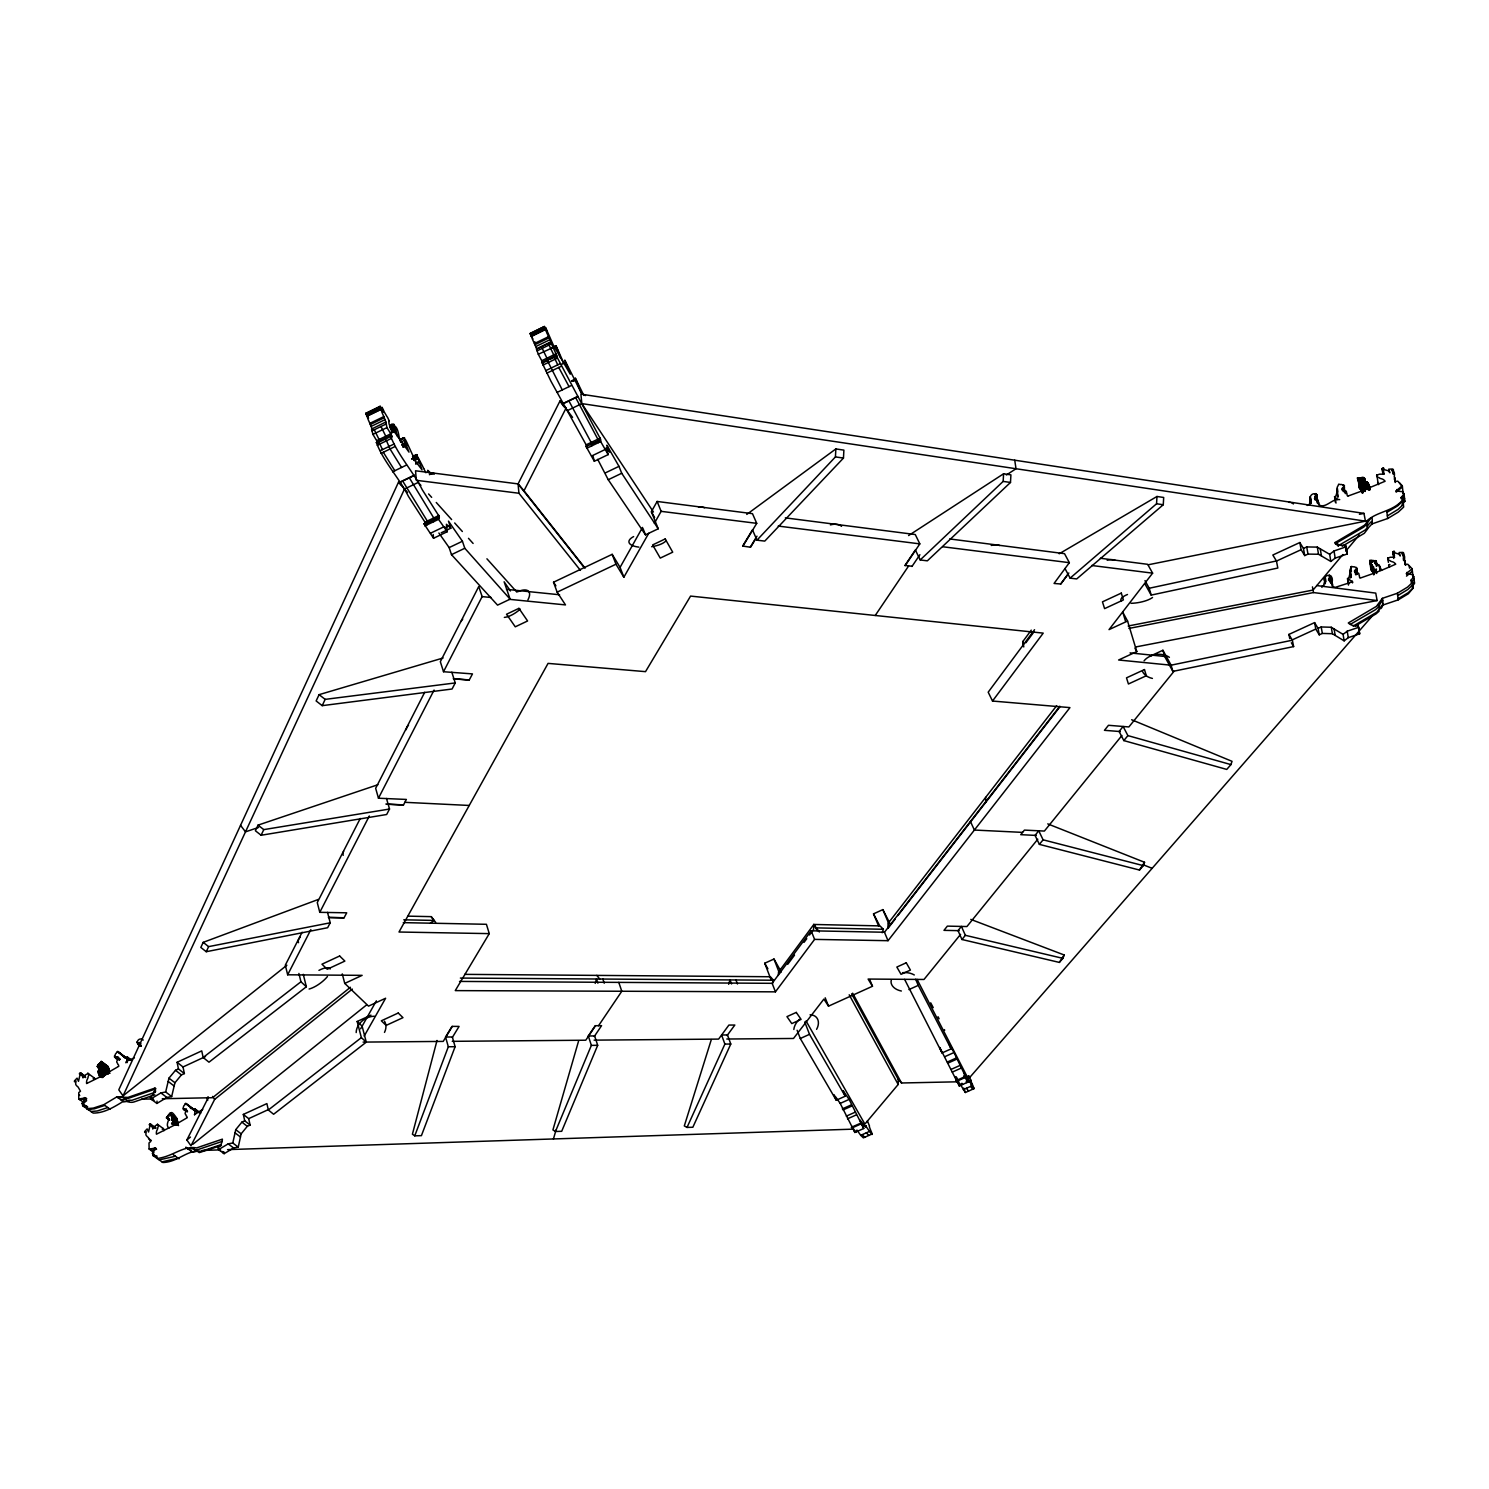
<?xml version="1.0" encoding="UTF-8"?>
<svg xmlns="http://www.w3.org/2000/svg" width="1489" height="1489" viewBox="0 0 1489 1489"><rect width="100%" height="100%" fill="white"/><g stroke="black" fill="none" stroke-linecap="round" stroke-linejoin="round"><path stroke-width="1.5" d="M576.504 381.165L581.306 392.984L564.889 360.264M86.492 1100.911L82.77 1101.804L78.749 1098.938L78.768 1092.61L80.48 1091.214L78.061 1086.97A14.183 10.572 -49 0 1 76.181 1085.165A3.239 2.401 -49.2 0 1 75.753 1082.987L76.051 1080.995L74.506 1081.833A2.215 1.657 -49.2 0 1 74.524 1080.828L77.056 1078.129L78.489 1081.33L79.81 1075.691A2.475 1.843 -49 0 1 79.978 1075.132L79.885 1074.723A3.369 2.513 -49 0 1 79.475 1073.811L80.611 1072.918L85.301 1076.342M80.722 1073.011L81.002 1074.146A6.607 4.914 -49.1 0 1 81.969 1075.132A3.294 2.438 -49.1 0 1 82.472 1076.417L82.639 1076.808A2.475 1.843 -49.1 0 1 82.956 1077.85L85.748 1074.723A4.988 3.723 -49.1 0 1 86.958 1074.183L87.851 1073.271A2.81 2.103 -49 0 1 88.726 1074.611L88.726 1075.486A2.643 1.973 -49 0 0 88.074 1077.552L87.479 1079.004A4.932 3.685 -49.1 0 0 86.771 1080.66A9.288 6.942 -49.1 0 0 86.604 1083.545L99.67 1077.105C98.293 1071.577 97.716 1061.508 103.225 1070.349C94.589 1070.461 97.25 1059.014 103.374 1066.236M1310.264 496.917L1311.064 503.375C1305.816 490.774 1322.102 492.021 1314.471 498.554A4.69 3.667 -12.8 0 0 1316.909 499.522L1318.063 501.346A5.137 4.002 -12.7 0 0 1318.826 502.686L1318.863 503.077A3.741 2.922 -12.6 0 0 1319.273 505.013C1325.843 508.884 1333.027 497.642 1339.728 499.634M200.773 1113.009L195.022 1108.989A6.328 4.876 -49.2 0 1 194.37 1109.696L188.582 1105.489A2.289 1.75 -49.2 0 0 187.875 1104.596A6.645 5.118 -49 0 1 186.646 1104.261L185.25 1103.703A3.35 2.569 -49.2 0 0 184.692 1105.024A2.792 2.14 -49.2 0 0 183.743 1105.992L182.886 1108.858A4.113 3.164 -49.2 0 0 183.724 1109.1L187.409 1111.911M389.057 421.201L389.076 422.28A6.44 0.931 63.4 0 0 388.89 422.727A12.08 1.75 63.4 0 0 389.411 424.942L408.991 452.135L406.478 445.658A6.794 0.968 63.5 0 1 406.962 445.323L405.436 441.991A7.557 1.08 63.5 0 1 405.79 443.145L401.881 445.043M416.585 455.076L412.583 456.472M174.92 1118.258C177.098 1115.745 177.619 1121.608 177.694 1123.506M173.375 1120.882L176.149 1123.134C171.44 1122.334 167.122 1103.591 176.521 1117.96M531.164 335.77L545.29 328.846L546.761 332.68A18.631 1.34 64.3 0 0 548.566 336.663L551.47 343.401L550.688 342.209L536.505 349.115L537.343 350.343L534.402 343.55A18.613 1.452 64.2 0 1 532.597 339.566L530.158 333.368L544.397 326.5L546.817 330.912M806.033 1020.933L864.886 1124.083L898.183 1084.476L898.258 1079.413L851.596 993.796M141.232 1046.339C133.768 1044.18 138.496 1036.121 143.242 1040.029M1362.23 490.681C1363.328 487.108 1352.403 467.323 1360.146 485.265M105.403 1071.559L106.073 1073.643L99.67 1077.105M1394.039 557.407L1392.885 552.121L1394.244 551.339A3.406 2.68 -10.3 0 1 1394.69 552.438L1394.914 552.791A2.494 1.973 -10.2 0 1 1395.398 553.052L1398.897 554.094L1400.256 555.993L1399.12 552.549L1402.861 552.382A2.252 1.768 -10 0 1 1403.55 553.089L1401.819 553.759L1403.42 554.913A3.276 2.587 -10 0 1 1404.574 556.83A14.35 11.335 -10.3 0 1 1404.425 559.641L1405.448 564.666L1407.756 564.238L1412.093 568.724L1412.875 575.424M1382.146 468.867L1383.579 468.03A3.574 2.755 -11.5 0 1 1384.044 469.147L1384.286 469.538A2.624 2.029 -11.4 0 1 1384.789 469.798L1388.455 470.803L1389.87 472.739L1388.697 469.203L1392.606 468.998A2.364 1.824 -11.2 0 1 1393.35 469.724L1391.526 470.431L1393.201 471.604A3.443 2.662 -11.2 0 1 1394.411 473.558A15.095 11.651 -11.4 0 1 1394.244 476.461L1395.379 481.598L1397.724 481.133L1402.266 485.712L1403.122 493.12M153.925 1152.449L149.123 1149.024L149.012 1142.919L150.705 1141.542L148.249 1137.466A13.513 10.33 -49.9 0 1 146.425 1135.716A3.071 2.345 -50.1 0 1 145.959 1133.594L146.22 1131.677L144.749 1132.478A2.122 1.619 -50.1 0 1 144.731 1131.491L147.132 1128.904L148.565 1132.012L149.756 1126.559A2.345 1.805 -49.9 0 1 149.886 1126.038L149.812 1125.628A3.201 2.457 -49.8 0 1 149.403 1124.772L150.482 1123.897L150.873 1125.088A6.291 4.802 -50 0 1 151.822 1126.056A3.127 2.401 -50 0 1 152.325 1127.303L152.492 1127.676A2.345 1.787 -50 0 1 152.809 1128.699L152.809 1128.83M391.03 429.595C398.289 430.991 393.152 419.098 389.615 426.561C400.299 420.605 397.935 442.94 401.434 441.954M564.834 360.338L570.268 374.223L553.461 345.429L545.7 327.748L547.226 332.68L546.147 330.111M194.128 1110.105L194.128 1109.714A2.271 1.75 -49.3 0 0 193.421 1108.821A6.626 5.1 -49.1 0 1 192.174 1108.486L190.797 1107.928A3.332 2.569 -49.2 0 0 190.48 1108.486M397.544 436.575L395.05 427.566L392.314 429.037M1403.457 560.497L1404.369 559.827A2.233 1.768 -9.9 0 0 1403.662 559.12L1403.196 559.026M882.195 932.747L883.368 929.285L879.98 925.897L813.813 924.464L813.552 929.545L809.476 935.018M555.862 345.82L558.096 350.976M756.97 540.172L835.422 456.918L835.869 448.933L843.891 450.125L843.463 458.072L764.769 541.103L756.97 540.172L752.485 529.823L742.657 546.054L750.568 547.245L756.375 537.697M920.202 559.957L1003.158 481.394L1003.586 473.781L1010.919 474.861L1010.491 482.455L927.349 560.832L920.202 559.957L915.363 549.981L904.977 565.411L912.087 566.267M109.069 1073.253L102.946 1068.711L102.778 1063.723L101.215 1061.396L108.046 1066.627L109.218 1072.787M1070.107 578.141L1156.562 503.766L1156.972 496.488L1163.691 497.475L1163.263 504.752L1076.696 578.942L1070.107 578.141L1064.989 568.519M193.421 1148.857L194.724 1150.011L198.577 1149.396L222.233 1141.374M1363.887 479.57L1363.756 481.319L1366.921 482.082L1367.74 489.397L1365.99 489.23L1364.557 478.639L1364.78 485.656C1365.376 476.666 1360.983 471.827 1364.315 488.206M125.876 1062.792L126.974 1061.08L134.401 1057.86M778.319 975.425L778.542 972.056L813.813 924.464L819.341 931.984M389.225 420.903L387.643 417.553A6.514 0.949 63.4 0 0 386.917 416.492L384.181 411.802A8.673 1.266 63.3 0 0 383.25 409.698L382.022 407.26L382.934 412.397L380.142 406.274L365.959 413.197L368.099 419.377A18.501 2.792 63.3 0 0 369.868 423.36L372.566 430.135L371.58 429.055L385.856 421.983L383.846 416.585A18.501 2.68 63.4 0 1 382.059 412.602L380.142 406.274M194.631 1114.777L195.264 1108.784M865.891 1126.168C878.584 1144.687 868.031 1126.429 869.483 1125.945L867.38 1120.882M108.232 1067.129L101.122 1061.713L104.062 1064.765L100.731 1062.327L99.782 1063.593M171.756 1115.857L177.34 1120.156M865.63 1126.764L865.798 1126.205M154.968 1088.068L155.936 1088.813L128.985 1098.119L124.667 1098.752L122.638 1097.263L127.998 1097.393L154.968 1088.068L154.763 1089.669A11.335 8.599 -49 0 1 154.223 1091.66L154.018 1092.144A10.609 8.041 -49 0 1 150.966 1096.555L150.836 1098.919L156.885 1103.442L166.898 1097.467L171.663 1096.537L174.939 1082.745L181.416 1074.928L184.375 1073.569L183.017 1066.962L177.098 1062.29L201.741 1050.88L203.155 1057.506L208.981 1062.197L306.343 986.76L303.272 974.309M126.974 1061.08L127.086 1057.097A6.626 4.988 -48.3 0 1 126.397 1057.841L125.411 1058.27L120.479 1053.542A2.401 1.805 -48.3 0 0 119.753 1052.63A6.98 5.23 -48.1 0 1 118.469 1052.276L117.035 1051.718A3.499 2.624 -48.3 0 0 116.421 1053.095A2.922 2.196 -48.4 0 0 115.435 1054.082L114.504 1057.078A4.318 3.239 -48.3 0 0 115.342 1057.32L118.394 1059.628M1382.164 468.626L1382.89 474.042M152.809 1128.699L155.545 1125.61A4.765 3.648 -50 0 1 156.606 1125.163L157.462 1124.288A2.68 2.047 -49.9 0 1 158.318 1125.61L158.281 1126.577A2.531 1.936 -49.9 0 0 157.741 1128.439L157.201 1129.835A4.709 3.611 -50 0 0 156.531 1131.417A8.86 6.775 -50 0 0 156.438 1134.209L175.051 1124.809L171.57 1123.786L174.325 1122.166L171.98 1120.044M1381.624 570.287L1374.403 572.949L1376.487 569.412L1373.193 570.566L1373.435 566.844L1370.215 563.326L1369.787 560.404L1376.134 560.85L1374.85 563.382L1378.907 564.982L1381.624 570.287L1395.733 564.201A9.399 7.445 -10.2 0 0 1393.63 562.265A4.988 3.946 -10.2 0 0 1391.973 561.688L1390.54 561.148A2.68 2.122 -10.3 0 0 1388.79 560.255L1388.064 559.585A2.848 2.252 -10.3 0 1 1387.785 557.91L1389.069 557.835A5.063 4.002 -10.2 0 1 1390.205 557.258L1394.653 557.258A2.494 1.973 -10.1 0 1 1394.076 556.16L1393.927 555.751A3.332 2.624 -10.2 0 1 1393.425 554.429A6.682 5.267 -10.1 0 1 1393.462 552.94M1362.77 491.426L1360.76 477.913L1362.789 477.541M78.749 1098.938L85.729 1097.951L82.118 1103.275L82.677 1105.694L88.949 1110.143M86.53 1100.427L85.729 1097.951M170.118 1113.028L166.489 1117.811L169.299 1120.249M1357.242 573.451L1356.572 569.04A4.355 3.462 -11.2 0 0 1357.037 568.165L1354.32 566.806A2.959 2.345 -11.2 0 0 1352.905 566.918A3.536 2.81 -11.3 0 0 1351.509 566.434L1350.839 567.998A7.036 5.584 -11.5 0 1 1350.132 569.282A2.42 1.917 -11.2 0 0 1350.225 570.529M433.597 521.727L433.187 519.959A13.42 1.973 63.7 0 0 434.341 520.052L439.292 517.483A14.332 2.085 63.7 0 0 439.236 516.497L422.243 489.695C412.9 470.915 397.879 455.429 390.397 435.7L376.345 442.512C383.79 462.279 399.052 477.597 408.433 496.358L425.556 523.067A14.332 2.178 63.7 0 1 425.593 523.365M434.341 520.015L434.36 519.847A14.332 2.122 63.7 0 0 434.304 518.861L409.363 477.857M108.976 1069.121L100.321 1062.588M193.458 1148.633L199.284 1152.598L221.452 1145.469M154.688 1092.423L131.925 1100.297C121.186 1099.645 129.636 1103.572 134.122 1101.916L154.782 1094.787M218.604 1149.564L228.189 1143.868L232.787 1142.994L235.746 1129.648L241.888 1122.129L244.736 1120.826L250.115 1125.051L247.286 1126.335L241.162 1133.836L238.24 1147.126L233.643 1148L224.113 1153.677L218.604 1149.564L218.697 1147.312A10.107 7.854 -50 0 0 221.582 1143.068L221.749 1142.603A10.795 8.394 -50 0 0 222.252 1140.667L222.401 1139.141L196.567 1147.926C183.184 1145.339 172.575 1156.804 157.145 1158.461L156.829 1155.892L153.013 1155.576L152.455 1153.231L155.824 1148.131L149.123 1149.024M150.836 1098.919L160.886 1092.926L165.67 1091.977L168.964 1078.148L175.497 1070.293L178.457 1068.934L184.375 1073.569M109.33 1072.415L98.479 1064.3L103.262 1068.153M437.022 1040.457L412.416 1134.209L414.761 1135.846L421.424 1135.642L455.113 1046.693L452.34 1036.977L445.565 1037.033L448.319 1046.767L414.761 1135.846M1382.63 600.886C1375.631 606.712 1381.029 613.654 1383.039 603.864M1412.093 568.724L1406.23 573.712L1412.54 574.568L1413.787 576.727L1411.051 580.17L1412.652 582.292L1407.552 587.113L1397.371 593.255L1382.35 598.336L1376.413 606.377L1348.29 622.979L1349.518 623.947A11.391 9.157 -10.6 0 0 1351.286 624.915L1351.751 625.101A10.665 8.58 -10.6 0 0 1356.982 625.752L1358.154 625.622L1359.699 633.793L1348.271 637.664L1344.139 640.847L1332.394 633.718L1322.344 633.421L1319.254 634.835L1315.773 629.065L1314.601 622.607L1288.916 634.407L1289.772 638.669M108.902 1069.363L100.098 1062.83L103.43 1065.249M1367.833 528.353L1371.983 523.923L1387.692 518.507L1398.357 512.067L1403.68 507.06L1402.768 499.727L1401.149 497.531L1404.034 493.957L1402.731 491.724L1396.105 490.942L1402.266 485.712M578.551 1041.109L552.922 1129.928L555.471 1131.491L561.688 1131.305L597.685 1045.315L594.632 1035.935L588.323 1035.972L591.356 1045.371L555.471 1131.491M595.209 983.373L596.493 978.943L597.908 983.187M553.443 1138.955L556.011 1130.077M711.314 1039.601L684.307 1125.926L687.025 1127.434L692.85 1127.247L730.783 1044.031L727.488 1034.948L721.588 1035.004L724.882 1044.087L687.025 1127.434M728.642 984.285L730.019 979.855L731.546 983.95M772.419 983.652L773.517 980.227L770.39 976.747L464.717 974.364M177.247 1120.51L171.607 1116.434M365.959 413.197L368.583 418.13M416.492 454.648L421.648 464.289A9.437 1.34 63.6 0 1 422.448 465.834L423.676 468.439M1230.938 764.602L1127.899 735.603L1123.115 726.483L1119.095 731.471L1123.841 740.591L1226.75 769.422L1230.938 764.602L1232.036 761.326L1131.64 719.745M1143.329 865.63L1043.1 839.815L1038.745 830.806L1035.06 835.366L1039.378 844.375L1139.476 870.041L1143.329 865.63L1144.538 862.28L1047.735 823.882M1139.476 870.041L1144.538 862.28M1331.706 583.93C1335.67 571.032 1320.24 574.158 1325.396 583.334M1350.616 577.955L1350.318 570.585L1351.249 577.155M104.36 1075.803L105.012 1074.63L98.721 1070.219M1317.97 502.947L1316.518 494.497L1317.709 502.5M1337.885 496.991L1336.917 489.713L1337.922 496.879M1064.188 954.989L1062.885 958.358L965.375 935.315L961.41 926.419L958.023 930.625L961.968 939.503L1059.349 962.415L1064.188 954.989L970.809 919.402M1324.875 581.734L1324.652 578.942M108.809 1069.605L99.856 1063.239L104.137 1067.092M157.462 1124.288L163.101 1128.439L162.264 1129.313M163.939 1130.728L164.013 1129.872A2.68 2.047 -50 0 0 163.101 1128.439M106.017 1067.836L108.046 1066.627M93.174 1078.743L94.049 1077.831L87.851 1073.271M118.227 1058.94C120.162 1055.236 112.178 1057.32 119.492 1059.628M401.695 485.451L398.568 482.045L118.785 1089.836L123.047 1095.867L286.874 965.226M123.047 1095.867L404.468 489.081L398.568 482.045M318.33 899.449L203.193 942.351L200.829 947.432L206.245 951.713L327.636 927.721L330.223 922.789L327.524 912.385M377.871 784.74L258.044 825.129L255.401 830.769L261.115 835.255L386.656 814.502L389.522 809.03L386.489 798.476M443.052 658.008L319.093 694.656L316.133 700.947L322.201 705.656L452.079 689.016L455.243 682.93L451.837 672.228M173.096 1120.528L176 1122.948M206.245 951.713L208.628 946.632L330.223 922.789M261.115 835.255L263.776 829.615L389.522 809.03M322.201 705.656L325.16 699.365L455.243 682.93M107.915 1072.043L102.89 1068.599L109.851 1073.308L98.144 1064.765M1362.733 491.966L1359.327 487.983L1359.569 485.47M1361.932 485.619L1362.007 492.059M580.449 570.38L518.935 493.25L518.079 483.906L559.994 400.969L572.576 417.385M352.335 989.087L214.658 1099.366L190.983 1145.786L186.851 1139.978L208.348 1097.505M585.084 568.147L523.998 490.774L566.155 407.93M302.118 932.226L285.311 965.151L287.656 974.792L362.143 975.351L344.741 983.41L342.265 973.899M360.264 818.429L317.269 902.576L319.781 912.329L346.732 912.813L344.015 917.838L328.399 917.522M424.7 692.292L375.656 788.314L378.467 798.216L406.385 799.444L403.426 805.028L387.214 804.246M287.656 974.792L310.885 929.601M319.781 912.329L369.309 815.991M378.467 798.216L434.081 690.058M443.517 671.725L482.138 596.605L478.751 586.517L440.335 661.693L443.517 671.725L472.478 673.903L469.203 680.082L453.68 678.872M1331.482 582.795L1330.477 575.945M1406.509 576.131L1412.372 571.143M360.636 1028.825L376.363 1000.85M648.72 533.304L623.854 577.211L620.075 567.365L642.522 527.422M651.512 511.434L657.133 501.458L752.485 513.668L756.728 523.346L742.825 546.314M364.172 1036.121L385.614 998.244L368.528 1006.136L344.741 983.41M654.36 523.309L661.135 511.341L657.133 501.458M1399.251 482.678L1402.415 486.903L1396.235 492.133L1396.105 490.942M1307.212 505.46L1307.658 504.957A2.569 2.01 -13 0 1 1308.738 504.697L1309.706 504.808A7.706 6.012 -12.8 0 1 1309.576 503.282L1310.078 501.365A7.892 6.161 -12.8 0 1 1310.711 500.267L1310.115 497.773M403.277 922.64L486.419 924.297L489.267 933.622L455.262 990.613L775.434 991.842L814.595 939.391L888.021 940.694L1069.958 707.61L992.512 701.04L988.193 692.18L1034.539 629.717M445.565 1037.033L452.005 1026.386L459.077 1026.405L452.247 1037.61M452.284 1026.424L443.219 1041.407L363.093 1042.095M750.419 546.966L756.97 536.17M588.323 1035.972L595.228 1025.698L601.556 1025.679L594.241 1036.549M595.507 1025.735L585.773 1040.215L452.265 1041.332M905.126 565.69L919.83 543.876L915.27 534.532L785.336 517.874M598.541 1025.716L621.788 991.265L618.791 982.386M875.234 615.478L908.532 566.099M911.938 566.509L919.904 554.708M118.189 1066.645L106.073 1073.643M949.666 538.944L1064.523 553.666L1069.344 562.674L1054.044 583.465L1060.726 583.986L1068.841 572.986M727.079 1035.544L734.822 1025.046L728.903 1025.065L718.61 1039.099L594.111 1040.141M1060.596 584.246L1068.264 573.879M1023.166 646.412L1022.962 641.368L1031.263 630.163M459.524 981.419L772.158 983.317L811.151 930.793L884.466 932.244L1059.833 706.214M1025.865 642.783L1033.962 631.894M787.718 964.295L794.512 955.156M804.041 942.351L806.759 938.684M992.512 701.04L1043.231 633.123L690.58 596.084L645.519 671.651L548.064 663.387L398.996 932.021L489.267 933.622M123.103 1056.334L124.238 1056.39M173.766 1121.049L178.029 1124.902M108.585 1072.583L103.039 1068.767L107.915 1072.415M1100.371 558.263L1147.665 564.312L1152.616 573.153L1109.026 629.624L1127.564 621.043L1122.799 612.258L1125.461 621.025M1056.669 705.674L888.058 923.385L887.965 928.354L895.057 919.234M897.886 915.586L1059.796 706.959M1411.833 586.834L1414.55 583.409L1413.787 576.727M1414.066 579.147L1411.33 582.59L1411.051 580.17M1411.702 585.773L1414.42 582.348M1402.005 504.901L1404.871 501.328L1404.034 493.957M960.591 934.348L923.999 979.464L868.087 979.055L872.48 986.258L828.517 1006.155L823.882 999.1L793.488 1038.466L726.8 1039.024M1037.796 839.2L966.919 926.549L947.358 926.121L943.989 930.346L959.195 930.662M1121.906 735.529L1044.385 831.067L1024.413 830.099L1020.747 834.678L1036.251 835.422M1174.002 671.316L1128.867 726.948L1108.486 725.292L1104.466 730.317L1120.305 731.564M961.968 939.503L965.375 935.315M1039.378 844.375L1043.1 839.815M1123.841 740.591L1127.899 735.603M1342.873 554.541L1313.056 590.053L1128.159 626.013M1345.851 551.004L1359.271 535.016M1059.349 962.415L1062.885 958.358M917.075 979.39L968.353 1079.022L1373.454 614.622M85.394 1101.599L83.142 1103.982L83.682 1106.401L87.628 1106.699M114.374 1056.055L119.064 1059.424M1375.687 561.688L1376.301 566.136M157.034 1101.097L156.885 1103.442M1412.931 584.693L1407.85 589.495L1397.668 595.637M1412.652 582.292L1413.303 587.876L1408.222 592.696L1398.078 598.801M1402.768 499.727C1393.053 511.862 1376.692 511.267 1366.306 521.392C1368.652 525.412 1367.591 529.209 1363.384 531.089L1337.866 545.942M1402.973 500.862L1397.613 505.906L1386.91 512.365M224.113 1153.677L223.815 1151.797M1374.068 572.353L1374.403 574.065M1356.572 569.04A2.717 2.159 -11.1 0 1 1356.907 569.58A2.308 1.824 -11.1 0 1 1356.609 571.106A5.937 4.709 -11 0 1 1355.939 570.175L1354.376 571.106L1355.548 572.521A5.36 4.262 -11.1 0 1 1358.471 573.209A2.233 1.768 -11 0 1 1358.954 574.233L1358.992 575.089A2.494 1.992 -11 0 1 1359.476 576.113A3.052 2.438 -10.9 0 0 1359.494 577.136A3.052 2.438 -11 0 1 1359.978 578.179L1374.533 573.06M1361.504 483.888L1360.76 477.913L1362.584 492.561L1361.207 485.153M1358.694 627.316L1347.229 631.187L1343.078 634.388L1344.139 640.847M1346.075 546.817L1334.032 550.967L1329.658 554.317L1330.831 561.465L1335.186 558.133L1347.173 554.001L1345.516 545.104L1344.288 545.253A11.223 8.822 -11.8 0 1 1338.779 544.658L1338.295 544.453A11.986 9.437 -11.8 0 1 1336.452 543.466L1335.168 542.48L1364.278 525.338L1366.679 522.993L1366.306 521.392M192.788 1144.334L366.462 1005.019M350.436 987.263L212.536 1097.709L162.282 1098.733M430.284 923.329L433.913 920.425L431.233 916.647L408.098 916.144M186.851 1139.978L190.462 1137.075M357.174 1021.491L362.088 1026.07L366.275 1042.151L273.622 1114.256L268.336 1109.994L361.362 1037.628L357.174 1021.491L370.966 1015.126M203.155 1057.506L300.946 981.772L298.898 973.452M1373.621 568.5L1373.658 572.372M1362.361 490.644L1385.105 481.263A9.883 7.65 -11.4 0 0 1382.909 479.309A5.249 4.058 -11.4 0 0 1381.178 478.732L1379.67 478.192A2.829 2.178 -11.4 0 0 1377.846 477.28L1377.12 476.741A2.997 2.308 -11.4 0 1 1376.785 474.879L1378.144 474.786A5.323 4.113 -11.4 0 1 1379.335 474.191L1383.988 474.135M119.529 1059.926L116.477 1057.618A5.882 4.393 -48.5 0 1 116.626 1058.772A2.289 1.712 -48.4 0 1 115.453 1057.953A2.699 2.01 -48.4 0 1 115.342 1057.32M746.771 514.412L835.869 448.933M1361.784 485.265L1362.658 491.202L1361.784 485.265L1364.613 485.135M183.724 1109.1A2.569 1.973 -49.3 0 0 183.836 1109.714A2.178 1.675 -49.3 0 0 184.971 1110.515A5.602 4.299 -49.4 0 0 184.804 1109.398L186.367 1108.896L186.516 1110.682A5.063 3.89 -49.4 0 0 185.12 1113.269A2.103 1.619 -49.4 0 0 185.474 1114.293L185.976 1114.889A2.364 1.824 -49.4 0 0 186.311 1115.931A2.885 2.233 -49.5 0 1 186.925 1116.638A2.885 2.233 -49.4 0 0 187.279 1117.681L175.051 1124.809M118.469 1066.385L118.878 1066.161A3.034 2.271 -48.6 0 1 118.543 1065.082A3.034 2.271 -48.6 0 0 117.91 1064.374A2.475 1.861 -48.5 0 1 117.594 1063.425L117.073 1062.681A2.215 1.657 -48.5 0 1 116.738 1061.62A5.305 3.983 -48.5 0 1 118.227 1058.94M1362.174 492.133L1361.393 488.038L1364.91 486.884L1362.509 490.346L1361.765 484.446L1362.528 490.179M1360.592 478.062L1358.582 478.174L1360.146 488.801M1330.273 576.262C1331.762 579.63 1328.058 576.317 1328.579 580.226A4.467 3.555 -11.7 0 0 1330.757 581.101L1332.599 586.964M185.399 1103.498L196.939 1112.134M572.781 381.072L574.158 380.681M908.588 535.556L1003.586 473.781M1006.378 474.991L1016.019 468.737L1014.735 460.194M177.861 1124.214L171.961 1119.691L178.345 1124.995M202.727 1109.379L194.389 1114.703M1387.357 515.883L1398.041 509.424L1403.383 504.417L1401.707 502.258L1404.574 498.685L1403.271 496.47M1383.262 604.925L1398.208 599.862L1408.352 593.757L1413.303 587.876M82.677 1105.694L86.623 1105.992L86.958 1108.635L93.267 1108.114L103.821 1104.67L116.886 1096.853L123.81 1101.879L128.836 1101.153M86.958 1108.635L93.174 1113.083C104.323 1113.176 114.113 1106.941 123.178 1101.451M153.013 1155.576L162.915 1162.5C177.954 1162.239 188.284 1148.819 201.257 1151.369L220.577 1144.818M1366.958 526.045L1371.574 521.485L1371.778 522.471M1059.2 553.778L1156.972 496.488M1338.685 545.681L1338.481 545.607A12.266 9.66 -11.7 0 1 1336.191 544.304L1335.354 543.634L1362.882 527.59C1367.777 525.263 1373.714 509.294 1371.927 524.091M1342.203 546.24L1364.315 533.304L1367.684 528.911M1350.542 624.226L1375.371 609.746L1378.442 607.065L1378.237 605.26M1353.185 626.087L1376.767 612.202L1383.058 604.05M1355.362 625.957L1375.966 613.933L1379.037 611.253L1378.833 609.466M413.905 459.915L418 458.016L422.038 469.891L413.216 458.221L412.844 455.038A8.487 1.21 63.5 0 1 412.509 454.778L406.683 442.047A8.915 1.266 63.5 0 1 405.697 440.111L403.91 437.729L399.722 439.571M381.072 453.401L395.088 446.495M411.634 458.928C416.213 458.165 419.656 452.451 412.676 456.974L416.511 455.076M573.544 380.663L573.935 380.626M572.13 381.165L573.898 380.309L571.869 381.314M402.253 444.857L406.106 442.903M552.512 347.923L556.197 346.062L563.847 363.39M572.632 380.923L573.879 380.291L572.316 381.054M572.502 380.979L573.861 380.291M402.588 445.527L406.46 443.61M402.681 445.751L406.571 443.834M412.732 457.179L416.585 455.299M390.174 426.45L394.082 424.533M390.621 428.571L394.548 426.654M530.27 333.778L544.397 326.5M530.475 334.56L544.62 327.692L544.434 326.612M530.661 334.969L544.62 327.692M530.884 335.397L545.272 328.901L531.312 335.974M531.499 336.421L545.625 329.534M390.825 429.167L394.771 427.25L392.016 428.683M366.052 413.495L379.9 406.795M366.145 414.351L380.104 407.577M366.331 414.761L380.272 407.967M366.555 415.17L380.514 408.395M366.759 415.45L380.979 408.712M367.169 415.859L381.11 409.084M367.28 416.12L381.221 409.345M369.868 423.36L383.846 416.585M534.402 343.55L548.566 336.663M370.258 424.551L384.236 417.758M534.867 344.722L549.032 337.835M371.096 426.431L385.055 419.637M535.705 346.602L549.888 339.715M536.617 348.891L550.8 342.005M372.027 430.861L386.042 424.049M537.101 350.846L551.321 343.94M377.89 442.717L372.92 434.397L386.954 427.585L385.856 421.983M542.219 348.352L547.971 360.375L542.852 362.851L538.311 354.27L556.197 346.062L552.196 347.979M390.062 426.319L393.841 424.309M389.69 426.878L394.25 424.737M552.568 348.035L556.29 346.23M389.95 427.343L393.952 425.519M391.198 426.859L394.008 425.631M390.267 427.846L394.194 425.947M391.626 427.622L394.492 426.505M391.886 428.181L394.641 426.84L391.961 428.404M390.937 429.465L394.883 427.548M391.439 430.042L395.367 428.125M391.495 430.209L395.423 428.311M391.607 430.563L395.534 428.646M391.737 430.991L395.59 428.795M395.702 429.316L391.384 431.475L395.72 429.502M391.402 432.275L395.33 430.358M391.458 432.499L395.404 430.582M391.588 432.927L395.534 431.028M376.791 440.595L390.788 433.802L392.128 437.133L390.397 435.7M541.791 360.71L555.993 353.805L557.426 357.118L556.142 355.462L541.884 362.385L550.967 381.258L586.666 445.769A14.425 1.117 64.4 0 1 586.871 446.7L586.889 446.83A13.513 1.061 64.4 0 1 586.163 446.551L600.086 439.869A13.513 0.968 64.5 0 0 600.793 440.204L600.756 440.018A14.443 1.042 64.5 0 0 600.532 439.106L556.142 355.462M385.167 439.181L380.123 441.619L374.279 429.763M391.886 435.923L386.842 438.362L380.998 426.505M549.664 359.556L554.783 357.062L549.032 345.039M377.275 445.285L391.328 438.473M542.964 365.103L557.221 358.179M400.076 439.925L403.91 437.729M400.727 439.739L404.617 437.859M380.272 450.702L394.306 443.908M545.774 370.649L560.032 363.744M400.653 442.196L404.561 440.297L403.966 438.027M561.409 364.433L565.355 362.516M546.724 373.199L561.037 366.368M400.373 481.896L414.24 475.196M401.9 444.262L405.808 442.363M402.458 445.267L406.348 443.368M403.184 446.942L407.074 445.062M403.054 447.203L406.962 445.304M412.621 456.639L416.846 454.703M412.751 456.937L416.976 454.89M412.9 457.514L416.827 455.764M571.627 380.886L575.517 378.988L576.708 381.407M413.03 457.868L416.883 456.006M413.328 458.482L416.994 456.285M413.514 459.003L417.181 456.62M413.644 459.226C415.245 454.461 419.358 460.287 417.72 457.83M413.756 459.45L417.609 457.588M413.998 460.175L417.851 458.314M414.24 460.585L418.446 458.705M392.593 471.808L406.553 465.052M557.165 392.389L571.329 385.539M415.747 463.079L419.6 461.218M415.673 464.14L419.526 462.279M400.485 482.138L414.351 475.438M563.754 403.147L577.825 396.353M563.884 403.389L577.937 396.595M429.409 474.693L433.392 472.776L434.23 474.265M404.487 489.043L418.335 482.362M567.588 410.499L581.603 403.724M412.639 456.49L416.678 454.61M425.351 521.988L439.013 515.417M586.35 444.746L600.197 438.082M441.209 532.801L450.832 528.186L446.421 524.296L447.203 531.722L433.56 538.274L423.974 523.774L438.138 517.576A13.42 1.954 63.7 0 0 439.274 517.688M429.428 522.211L439.292 517.483M575.685 397.693L598.206 439.851A14.797 1.08 64.4 0 1 598.541 441.098L591.896 444.429A14.425 1.098 64.4 0 0 591.654 443.368L568.928 400.95M424.793 525.952L438.548 519.345L447.203 531.722M586.74 448.282L600.681 441.582L608.163 454.61L594.334 461.255L585.847 446.123M591.542 456.043L605.39 449.399M552.27 347.588L556.011 345.802M390.379 428.032L394.306 426.152M430.47 533.248L444.15 526.678M445.285 527.571L449.138 525.729M449.157 547.598L462.428 541.252L464.791 548.268L510.113 599.155L497.549 605.13L451.483 554.653L449.157 547.598L438.883 533.025M605.52 472.813L618.977 466.355L621.713 473.26L658.231 528.781L645.5 534.83L608.238 479.719L597.722 459.375M451.483 554.653L464.791 548.268M608.238 479.719L621.713 473.26M399.741 439.944L403.649 438.064M509.164 599.304L565.485 604.906L557.147 592.157L553.536 582.218L612.165 554.336L620.075 567.365M557.147 592.157L615.962 564.219L623.854 577.211M433.392 472.776C433.708 475.475 431.289 471.92 431.829 474.228M411.82 458.835L413.216 458.221M1330.831 561.465L1318.528 554.262L1307.993 554.094L1304.755 555.583L1303.452 548.455L1299.804 542.536L1272.834 555.025L1276.427 560.962L1277.823 568.035L1151.165 595.097L1144.818 583.669M1303.452 548.455L1306.709 546.947L1317.3 547.114L1329.658 554.317M183.017 1066.962L205.519 1056.539M1276.315 561.148L1301.125 549.683L1299.804 542.536M1127.564 621.043L1136.796 651.605L1118.611 659.999L1171.471 665.248M1150.308 656.091L1162.909 650.265L1171.099 665.174L1172.867 671.39L1293.625 646.598L1292.359 640.214L1288.916 634.407M244.736 1120.826L243.321 1114.423L266.885 1103.591L268.336 1109.994M243.321 1114.423L248.682 1118.648L268.243 1109.659M1292.154 639.916L1315.773 629.065M1319.254 634.835L1318.081 628.395L1321.19 626.962L1331.278 627.26L1343.078 634.388M771.079 979.799L764.732 963.234L773.982 959.028L781.316 972.019M878.696 926.158L873.522 913.855L882.847 909.611L889.659 922.919M908.941 989.589L918.248 985.383L951.117 1048.87L942.053 1052.946L904.623 979.39M800.282 1038.503L809.513 1034.334L845.231 1096.202L836.241 1100.241L800.282 1038.503L797.118 1030.258M961.094 1085.667L965.375 1092.498L974.104 1088.589L970.344 1079.748L971.033 1080.735L969.655 1081.349M840.205 1103.405L849.121 1099.403L863.75 1128.494L854.872 1132.459L840.205 1103.405L835.31 1096.444M945.031 1056.576L954.002 1052.537L968.204 1081.982L959.27 1085.965L939.727 1047.456L942.053 1052.946M842.346 1108.896L851.261 1104.912M947.339 1062.029L956.329 1057.99M843.072 1109.938L851.987 1105.936M947.972 1063.109L956.962 1059.07M951.08 1069.418L960.051 1065.398M846.31 1116.154L855.207 1112.171M847.502 1118.835L856.398 1114.852M952.29 1072.099L961.261 1068.078M851.28 1127.359L860.195 1123.376M964.053 1076.808L965.486 1076.175L968.204 1081.982M956.143 1080.623L965.561 1076.324L964.183 1073.271L974.104 1088.589M852.006 1127.955L860.903 1123.972M956.701 1081.312L965.672 1077.292M968.185 1077.999L969.581 1077.385M959.716 1084.308C952.104 1064.598 956.403 1089.836 961.95 1083.266L962.471 1084.532M969.655 1082.075L971.051 1081.461M971.033 1084.848L972.429 1084.234M856.957 1130.077L860.716 1135.325L869.427 1131.435M963.29 1089.669L972.075 1085.742M860.716 1135.325L863.397 1137.857L872.07 1134.004M1362.844 490.663L1348.438 495.893M1372.039 567.235C1368.763 567.253 1372.542 571.757 1373.658 573.228M1348.029 495.949L1347.545 496.135A3.22 2.494 -12.1 0 0 1347.061 495.074A3.22 2.494 -12 0 1 1347.024 494.032A2.624 2.047 -12.1 0 0 1346.614 493.082L1346.484 492.096A2.345 1.824 -12.2 0 0 1345.982 491.054A5.621 4.374 -12.2 0 0 1342.91 490.384C1339.281 489.341 1345.144 484.967 1343.227 491.519M1288.823 502.24L1290.46 502.463M1389.944 564.536L1388.809 564.647A2.829 2.252 -10.2 0 0 1388.939 566.285L1389.665 566.937M258.583 827.419L245.499 831.848L240.548 825.334M122.694 1096.63L117.017 1096.946M123.68 1097.356L118.022 1097.672M197.032 1151.258L193.161 1152.077L190.815 1150.978M104.807 1105.396L94.272 1108.84L87.907 1109.361M107.804 1107.537L97.269 1110.98L90.922 1111.501M175.423 1156.227L159.211 1159.912M178.14 1158.181L161.947 1161.867M1352.533 582.031L1347.768 578.421A6.682 5.323 -11.3 0 0 1348.773 578.383L1349.927 573.544M126.118 1099.701L120.981 1099.831L121.819 1100.464M192.974 1148.782L188.005 1148.875M101.103 1069.251L97.883 1066.775L102.927 1070.182M1330.18 582.05L1331.575 582.627M79.755 1099.664L86.734 1098.677M151.171 1150.494L156.55 1149.229L154.484 1147.758M1144.985 580.617L1149.229 588.248L1276.427 560.962M1171.099 665.174L1292.359 640.214M1359.438 514.301L1363.961 513.389L1365.432 521.15L1148.242 564.778M1128.904 628.432L1313.503 592.566L1377.139 600.551L1375.743 593.106L1316.667 585.549M1136.033 646.896L1377.139 600.551M108.306 1072.341L103.616 1068.655M1335.261 502.091L1334.758 496.563A7.036 5.472 -12.4 0 0 1335.801 496.507L1337.141 491.556M173.487 1120.808L178.196 1124.139L172.668 1120.026M105.812 1072.824L102.499 1072.62L105.384 1070.963L103.486 1069.549L108.418 1073.234M174.641 1124.027L176.186 1125.181M1291.614 502.947L1293.383 503.338A1.992 1.563 -13.5 0 1 1293.215 504.027M1345.07 546.333L1346.242 547.971M1345.609 549.795L1346.782 551.433M1358.564 632.211L1359.699 633.793M1344.828 492.263L1344.009 486.754A4.579 3.555 -12.3 0 0 1344.493 485.861L1341.645 484.502A3.108 2.42 -12.3 0 0 1340.156 484.632A3.723 2.885 -12.4 0 0 1338.723 484.167L1337.997 485.768A7.389 5.733 -12.6 0 1 1337.252 487.108A2.55 1.973 -12.3 0 0 1337.345 488.392L1337.904 492.04M1366.53 489.304L1365.711 481.933M202.132 1150.457L220.614 1149.862M227.556 1149.62L853.793 1129.127M898.258 1079.432L901.534 1082.987L957.222 1081.814M141.716 1099.161L153.144 1098.938M448.319 1046.767L455.113 1046.693M591.356 1045.371L597.685 1045.315M724.882 1044.087L730.783 1044.031M460.38 978.068L773.517 980.227M329.218 917.429L344.127 917.745M817.107 927.908L883.368 929.285M403.78 919.811L433.913 920.425M1329.528 575.331L1330.701 581.92M404.84 802.31L469.24 805.456M1022.571 832.388L974.383 830.043L970.419 821.463M385.874 804.041L403.519 804.898M1362.379 491.091L1361.616 485.209M1373.286 569.077L1373.714 572.632M86.697 1108.542L90.643 1108.84M453.27 678.668L469.296 679.952M482.138 596.605L491.147 597.498M506.465 589.346L559.585 594.762M1130.039 652.908L1166.743 656.668M166.507 1118.165C172.184 1117.476 164.162 1124.325 168.927 1128.085M518.935 493.25L416.306 480.296L415.543 470.785L518.079 483.906L523.998 490.774M661.135 511.341L756.728 523.346M778.207 526.064L919.83 543.876M942.779 546.761L1069.344 562.674M1091.716 565.485L1152.616 573.153M835.422 456.918L843.463 458.072M1003.158 481.394L1010.491 482.455M1156.562 503.766L1163.263 504.752M1363.961 513.389L580.896 394.12L581.845 403.612L1365.432 521.15M1377.902 482.343L1376.953 474.935M117.65 1051.327L126.1 1057.599M1366.53 481.989L1367.349 489.341M138.235 1044.012L139.408 1042.468L140.915 1043.435M185.827 1103.33L195.32 1110.72M864.793 1137.242L862.094 1134.711M1365.99 489.23L1364.631 488.578M868.943 1135.4L866.282 1132.831M1364.427 486.084L1363.831 480.24M865.518 1126.838L859.749 1119.821L863.75 1128.494M1378.646 484.632L1378.032 483.999A2.978 2.308 -11.3 0 1 1377.753 482.287M1371.183 564.145L1371.89 570.715M1366.921 482.082L1370.289 487.722M1373.063 566.713L1373.379 571.888M1360.257 488.857L1358.936 477.95L1359.941 483.795M1365.394 489.043L1364.222 477.876L1366.325 489.285M1143.496 864.904L1152.151 868.329M1345.237 492.394L1345.591 493.194A4.56 3.536 -12.2 0 1 1345.386 493.659M1315.829 493.603L1317.504 503.17M1352.124 581.213L1352.515 582.906L1352.291 581.306M1363.086 477.671L1364.836 490.365M1337.345 488.392L1336.917 489.713M187.912 1148.726L185.864 1147.312M116.886 1096.853L117.91 1097.505M530.307 333.48L532.206 337.426M968.52 1091.083L966.454 1088.254M972.726 1089.222L970.679 1086.374M104.025 1067.501L98.907 1063.928L103.448 1067.427M1359.811 488.615L1358.098 477.783M172.221 1115.838L175.293 1118.016M82.118 1103.275L86.157 1106.122M152.455 1153.231L154.502 1154.701M172.352 1115.764L175.441 1117.96M97.678 1066.869L101.029 1069.288L97.771 1066.813M84.352 1097.579L85.357 1098.305M78.749 1094.731L79.755 1095.457M148.491 1138.471L151.338 1140.518M102.48 1069.679L99.223 1067.11L102.499 1069.623M107.04 1074.016L97.325 1066.571L101.978 1069.511M173.375 1154.757L179.034 1158.833M103.821 1104.67L110.018 1109.156M108.641 1073.495L105.365 1070.833L108.529 1073.662M150.277 1123.897L156.159 1128.048M81.002 1074.146L85.673 1077.552M149.589 1124.251L155.265 1128.401M79.699 1073.29L82.807 1075.561M149.403 1124.586L153.665 1127.694M79.494 1073.643L82.602 1075.914M185.995 1147.405L191.597 1151.5L190.592 1150.699M80.406 1072.918L85.078 1076.324M172.612 1115.689L175.646 1117.904M184.729 1109.137L187.54 1111.222M98.181 1071.224L104.416 1075.635M98.125 1071.41L104.304 1075.97M98.125 1071.857L102.76 1075.486M98.144 1072.303L102.834 1076.156M98.293 1073.141L102.927 1076.584M98.404 1073.55L103.188 1077.366M99.13 1075.374L102.22 1077.645M173.096 1120.882L176.074 1123.078M166.582 1117.457L169.467 1119.374M173.562 1122.743L176.372 1124.828M166.526 1117.643L169.634 1120.286M172.966 1122.948L175.776 1125.033M99.577 1068.934L105.812 1073.346M172.37 1123.115L175.181 1125.2M99.391 1069.325L106.426 1074.202M99.223 1069.605L105.812 1074.351M98.963 1069.902L105.738 1075.039M98.497 1070.535L104.788 1074.946M98.311 1070.889L104.584 1075.281M126.23 1061.806L127.272 1062.569M171.98 1117.495L177.582 1121.664M172.073 1117.699L177.824 1122.315M103.281 1067.11L109.442 1071.708L99.093 1063.816M168.145 1115.261L169.262 1116.099M172.24 1118.313L177.842 1122.818M98.628 1064.151L109.404 1072.061M172.221 1118.816L177.787 1123.153L172.091 1119.337M98.013 1065.063L109.535 1073.253M108.958 1073.383L97.865 1065.435L102.667 1069.27M172.426 1120.733L178.419 1125.144M97.604 1065.752L108.511 1073.699M166.749 1117.122L169.56 1119.207M174.176 1122.483L178.159 1125.07M102.313 1069.977L97.418 1066.124L105.998 1072.322M97.418 1066.124L107.655 1073.811M170.062 1113.232L176.651 1118.5M101.084 1061.918L108.809 1068.022M169.82 1113.772L177.303 1119.374M108.995 1068.655L100.731 1062.327L105.942 1065.919M169.56 1113.902L170.826 1114.665M171.756 1115.391L177.377 1119.802M169.43 1113.977L170.565 1114.814M177.154 1120.733L171.496 1116.676L177.47 1121.478M102.462 1065.38L109.069 1070.498M99.279 1063.723L109.367 1071.131M98.442 1066.794L103.337 1070.442M150.128 1097.356L154 1100.259M217.897 1148.056L220.595 1151.053M223.387 1152.17L222.512 1151.518L223.22 1153.026M101.215 1061.396L107.897 1066.403M154.223 1091.66L155.191 1092.405A11.596 8.804 -49.1 0 0 155.638 1090.897M160.886 1092.926L166.898 1097.467M228.189 1143.868L233.643 1148M165.67 1091.977L171.663 1096.537M232.787 1142.994L238.24 1147.126M117.203 1056.948L120.255 1059.275M116.831 1057.078L119.883 1059.386M116.403 1057.358L119.455 1059.665M172.445 1120.473L178.029 1124.735M97.343 1066.403L101.959 1069.902M127.551 1058.195L130.511 1060.41M195.487 1110.05L199.098 1112.767M118.469 1052.276L128.557 1059.982M118.711 1052.667L125.56 1058.065M190.592 1107.648L194.277 1110.459M99.8 1063.462L103.076 1065.956M127.328 1056.892L131.888 1060.373M97.995 1066.738L102.834 1070.442M235.039 1132.831L240.455 1137M235.746 1129.648L241.162 1133.836M168.183 1081.442L174.157 1086.039M168.964 1078.148L174.939 1082.745M319.093 694.656L325.16 699.365M136.988 1042.356L139.966 1044.664M138.198 1043.696L141.213 1046.041M175.497 1070.293L181.416 1074.928M241.888 1122.129L247.286 1126.335M1364.073 479.886L1364.575 483.795L1363.384 477.764L1365.19 491.463M258.044 825.129L263.776 829.615M100.582 1062.401L103.783 1064.914M203.193 942.351L208.628 946.632M376.345 442.512L378.113 443.927M1337.829 499.69L1334.423 496.768M575.517 378.988L575.275 377.964L583.818 395.423M300.946 981.772L306.343 986.76M361.362 1037.628L366.275 1042.151M423.974 523.774L424.402 524.184A13.42 2.029 63.7 0 0 425.054 524.575M967.459 1081.386L963.848 1075.672M1343.339 487.945L1343.339 487.945A6.235 4.839 -12.1 0 0 1344.046 488.913L1344.604 492.58M207.697 1100.408L207.306 1098.398A4.244 3.276 -48.8 0 0 208.032 1096.723M404.468 489.081L407.577 492.45M417.851 482.008L420.922 485.414M428.59 493.957L431.661 497.363M436.258 502.482L451.614 519.549M454.685 522.974L462.353 531.499M468.495 538.329L473.111 543.448M486.922 558.803L516.869 592.119M541.884 362.385L543.224 364.023M518.06 483.888L583.893 567.197M558.003 351.032L560.515 357.695M596.828 975.388L599.695 979.036M555.155 358.216L553.852 356.578L557.742 364.842M431.233 916.647L435.663 922.342M212.536 1096.425L214.658 1099.366M462.428 541.252L448.468 521.113L450.832 528.186M849.121 1099.403L843.072 1090.674L845.231 1096.202M510.429 590.984L504.12 581.771L510.113 599.155M559.994 400.969L563.884 406.665M431.047 474.153L430.768 473.763A10.851 1.526 63.7 0 0 429.539 471.939L427.734 470.301L428.776 472.702M581.845 403.612L653.429 511.993M553.536 582.218L555.918 585.866M394.827 470.729L383.287 452.228M401.527 467.49L390.025 448.952L385.335 438.157M566.081 363.912L566.788 365.214L566.211 364.228M386.954 427.585L390.788 433.802M1301.125 549.683L1304.755 555.583M944.677 1030.314L944.435 1029.625M1314.601 622.607L1318.081 628.395M1291.335 642.745L1293.625 646.598M1402.861 492.915L1404.164 495.13L1401.279 498.722L1401.149 497.531M1403.587 499.113L1404.871 501.328M585.512 395.181L585.251 395.609M954.002 1052.537L948.791 1043.398L951.117 1048.87M618.977 466.355L606.861 445.174L609.615 452.098L606.265 447.668L608.163 454.61M764.732 963.234L767.896 968.799M654.62 517.502L651.326 511.695L658.231 528.781M854.239 1130.858L854.872 1132.459M124.406 1056.65L124.555 1056.911A6.942 5.212 -48.2 0 0 125.839 1057.264A2.382 1.787 -48.4 0 1 126.472 1057.953M562.265 389.932L547.021 359.891L548.324 361.529L547.971 360.375M569.059 386.637L558.71 367.392M382.505 449.622L378.597 441.433M1172.867 671.39L1164.696 656.519L1162.909 650.265M852.657 993.2L901.534 1082.987M813.813 924.464L817.145 930.588M849.195 994.782L898.183 1084.476M1134.916 648.124L1136.796 651.605M1359.364 488.076L1357.894 477.708M555.993 353.805L550.688 342.209M405.79 443.145L404.561 440.297M853.904 1130.244L852.694 1127.824M930.699 1002.823L933.231 1007.644M1349.816 571.813L1350.504 576.224M938.014 1016.726L939.094 1018.774M873.522 913.855L879.403 925.246M852.508 1127.452L851.969 1126.298M151.096 1098.082L151.804 1099.645M532.299 335.807L531.629 334.597L532.392 336.514M968.836 1075.691L971.033 1080.735M402.7 481.059L427.697 521.69A14.685 2.215 63.7 0 1 427.79 523.011L427.752 523.179A13.42 2.029 63.7 0 1 427.659 523.439M964.463 1090.376L965.375 1092.498M532.653 338.506L532.913 338.952M915.642 979.259L918.248 985.383M882.847 909.611L888.933 923.943M599.769 439.423L600.681 441.582M963.718 1088.124L964.537 1090.06M884.466 932.244L888.021 940.694M598.448 442.642L597.852 440.949A13.513 0.986 64.4 0 0 598.41 441.488M591.766 445.862L591.189 444.15A13.513 1.024 64.4 0 0 591.449 444.467M534.849 341.8L535.258 342.842M966.249 1081.349L966.77 1082.615M869.892 980.004L872.48 986.258M958.748 1084.699L959.27 1085.965M811.151 930.793L814.595 939.391M642.95 528.409L645.5 534.83M825.185 997.798L828.517 1006.155M834.101 1094.713L836.241 1100.241M804.73 1021.975L809.513 1034.334M967.441 1080.418L967.552 1081.405M773.982 959.028L779.566 973.508M612.165 554.336L615.962 564.219M772.158 983.317L775.434 991.842M437.71 517.186L438.548 519.345M426.989 524.891L426.599 523.123A13.42 2.029 63.7 0 0 426.952 523.384M735.938 979.892L737.464 983.987M855.84 1130.523L856.305 1131.826M1382.164 468.998L1382.76 469.686A7.036 5.416 -11.2 0 0 1382.704 471.231A3.499 2.699 -11.3 0 0 1383.244 472.59L1383.393 472.999A2.624 2.029 -11.3 0 0 1383.895 474.042M536.505 349.115L538.311 354.27M425.928 472.757L424.663 470.394A9.437 1.34 63.6 0 0 423.695 468.477M602.822 978.98L604.236 983.205M1347.173 554.001L1345.516 545.104M1359.048 629.661L1358.154 625.622M1359.531 632.769L1358.992 631.094L1359.159 632.118M1149.229 588.248L1151.165 595.097M592.957 455.932L594.334 461.255M371.58 429.055L372.92 434.397M248.682 1118.648L250.115 1125.051M177.098 1062.29L178.457 1068.934M1356.218 567.365L1357.428 573.991M1312.46 586.871L1313.503 592.566M1363.161 483.367L1362.1 477.466L1362.9 484.856M1306.709 546.947L1307.993 554.094M1321.19 626.962L1322.344 633.421M1317.746 501.384L1316.481 494.069L1317.635 501.328M1317.3 547.114L1318.528 554.262M1331.278 627.26L1332.394 633.718M1360.108 483.739L1359.103 477.895L1361.169 490.681M1320.24 548.827L1321.45 555.974M1325.229 576.988L1325.992 581.715M1334.088 628.954L1335.186 635.412M1310.32 496.805L1311.12 501.03M1324.372 579.165L1325.061 583.856M1360.611 483.683L1359.625 477.783L1361.542 491.054M1358.787 478.025L1359.773 483.851M1314.694 496.563L1315.308 500.211M1310.339 499.522L1310.971 503.189M1360.778 483.702L1359.792 477.783L1362.156 492.952M1318.063 501.197L1318.677 504.678M1316.034 493.771L1317.653 503.412M1329.845 575.387L1331.11 582.869M1330.142 578.495L1330.868 582.906M1315.792 496.06L1316.481 499.82M1329.081 575.443L1330.496 582.236M1315.159 493.734L1315.773 497.382M1361.225 483.851L1360.257 477.876L1362.193 492.654M1352.496 581.808L1335.168 587.392L1333.213 586.573A3.555 2.848 -11.5 0 1 1332.655 584.563L1332.599 584.172A4.895 3.909 -11.5 0 1 1331.873 582.869L1331.873 582.571M1334.032 550.967L1335.186 558.133M1347.229 631.187L1348.271 637.664M1335.168 542.48L1335.354 543.634M1338.499 544.527L1338.481 545.607M1348.178 579.575L1348.848 583.856M1335.168 497.735L1336.005 503.096M1347.433 578.476L1348.476 585.084M1315.699 493.603L1316.276 497.233M1362.658 484.911L1361.504 477.56L1362.1 483.553M1377.009 565.95L1375.985 560.739M1350.709 566.806L1351.379 571.236M1350.002 572.055L1350.709 576.671M1361.281 485.228L1362.174 491.109M1354.953 570.287L1355.623 574.717M1355.939 570.175L1356.609 574.586M1355.306 570.082L1355.976 574.493M1343.301 485.06L1344.12 490.626M1022.962 641.368L1023.781 646.933M1364.482 478.006L1365.301 483.59M1363.998 480.24L1364.538 483.925M1363.998 479.793L1364.557 483.757M1364.743 485.079L1363.943 479.719L1364.724 485.582M1370.066 560.553L1371.481 570.455L1369.992 560.497M1369.712 560.683L1370.792 568.463M1361.281 477.634L1362.305 485.023M1361.058 477.727L1362.956 492.989M1372.43 560.72L1372.486 562.079L1372.188 560.664M1373.435 566.844L1373.844 569.394M1371.76 560.515L1371.946 561.856M1372.895 566.639L1373.77 574.922M1371.592 560.515L1371.778 561.837M1372.281 566.267L1373.361 573.023M1371.108 560.553L1371.295 561.893M1373.1 572.8L1371.574 564.257L1372.672 572.111M1370.941 560.609L1370.978 562.004M1370.513 560.832L1370.699 562.172M1370.383 560.795L1370.569 562.135M1370.643 563.847L1371.778 570.659M1364.445 478.676L1364.985 482.622M1363.812 477.783L1365.413 490.57M1375.222 560.534L1375.687 564.294L1375.24 562.879M1376.078 569.059L1376.692 573.507M1362.342 477.466L1363.366 484.837M1363.738 487.108L1364.259 490.774M1363.142 487.499L1363.645 491.165M1373.007 560.385L1373.193 561.725M1367.777 482.622L1368.782 489.993M1367.442 482.287L1368.447 489.658M1367.274 482.213L1368.112 489.509M1382.35 598.336L1383.207 605.092M1366.139 481.933L1366.939 489.304M1376.264 560.962L1376.99 565.541M1369.489 486.01L1369.992 489.695M1368.745 484.093L1369.657 490.03M1368.317 483.329L1369.303 489.23M1379.484 565.634L1380.34 570.436M1368.056 482.957L1368.819 488.485M1379.205 565.299L1379.949 569.896M1363.905 479.235L1364.687 485.228M1387.785 557.91L1388.381 562.377M1364.222 478.825L1364.724 482.771M1383.169 467.955L1383.877 473.521M1382.35 468.291L1383.039 473.856M1393.071 551.563L1393.76 558.468M1386.762 511.192L1387.692 518.507M1397.371 593.255L1398.208 599.862M1393.853 551.246L1394.43 555.732M1396.924 489.509L1397.054 490.681M1406.993 572.334L1407.291 574.735M1394.821 477.411L1395.267 481.115M1404.965 560.571L1405.504 565.057M1394.467 478.304L1395.23 482.492M1403.55 553.089L1404.35 560.106M1393.35 469.724L1393.778 473.725M1403.308 553.629L1404.108 560.367M1393.071 470.282L1393.518 474.005M1402.992 553.778L1403.811 560.497M1392.755 470.431L1393.201 474.153M1343.878 485.023L1344.53 490.532M1412.54 574.568L1412.819 576.969M1409.208 565.746L1409.487 568.165M598.541 441.079L598.559 441.228A13.513 0.986 64.4 0 1 598.504 441.488M433.206 534.477L433.56 538.274M1321.916 587.411L1322.12 586.182A2.438 1.954 -11.9 0 1 1323.125 585.996L1323.926 586.126A7.333 5.863 -11.7 0 1 1323.777 584.656L1324.261 582.795A7.333 5.863 -11.7 0 1 1324.856 581.79M1382.536 599.658L1382.592 600.7M985.644 797.397L985.737 802.366M968.315 1075.709L968.353 1079.022M1395.342 481.71A15.02 11.633 -11.3 0 0 1395.305 480.984A3.425 2.643 -11.1 0 0 1394.393 479.235M1344.046 488.895A2.42 1.88 -12.3 0 0 1344.381 487.312A2.848 2.215 -12.3 0 0 1344.009 486.754M666.309 540.451A19.189 7.129 -5.9 0 1 651.642 546.724M638.855 547.114A19.189 7.129 -5.9 0 1 633.644 536.58M517.911 591.654A19.078 8.171 -40 0 1 527.944 599.825M520.275 609.131A19.078 8.171 -40 0 1 504.343 617.395M1152.412 678.426A16.342 12.228 -7 0 1 1142.491 671.446M1144.073 660.818A16.342 12.228 -7 0 1 1169.405 657.319M1152.542 597.48A17.086 5.379 -9.9 0 1 1131.044 603.306M1121.459 601.277A17.086 5.379 -9.9 0 1 1127.489 594.502M327.45 976.523A16.509 5.826 -36.4 0 1 309.098 989.031M318.944 970.363A16.509 5.826 -36.4 0 1 330.186 968.985M384.497 1021.212A15.802 12.191 -31.8 0 1 384.497 1032.398M356.187 1032.566A15.802 12.191 -31.8 0 1 374.446 1016.243M1405.411 564.945A14.294 11.316 -10.2 0 0 1405.393 563.549A3.257 2.569 -9.9 0 0 1404.89 562.209M1351.193 577.043A2.401 1.917 -11.1 0 1 1351.156 575.927M810.053 1014.828A13.959 9.958 -42.1 0 1 816.605 1029.346M793.823 1029.476A13.959 9.958 -42.1 0 1 799.407 1019.351M901.366 991.023A14.052 9.418 1.3 0 1 891.297 980.041M902.502 972.689A14.052 9.418 1.3 0 1 914.302 974.96M94.049 1077.831A2.81 2.103 -49.1 0 1 94.924 1079.171M140.729 1044.552A4.448 3.35 -48 0 1 140.003 1046.041M343.215 855.319A12.656 7.352 -14.8 0 1 343.624 851.354M298.507 942.686A12.228 6.756 -14.2 0 1 300.164 937.195M1107.202 560.273A12.638 7.222 -28.9 0 1 1115.149 560.329M991.227 545.458A12.973 7.761 -27.7 0 1 999.659 545.532M406.236 729.684A13.271 8.208 -16 0 1 408.526 725.199M461.05 621.546A13.81 8.971 -17.4 0 1 462.744 619.126M698.434 506.949A13.904 9.176 -23.1 0 1 704.632 507.749M830.397 524.891A13.457 8.525 -25.5 0 1 841.564 526.324M175.46 1123.004L178.345 1125.479L175.46 1123.004M103.504 1069.102L108.362 1072.992L103.579 1069.009M518.935 608.35L506.521 614.25L515.268 626.813L527.59 620.969L518.935 608.35M665.192 538.944L652.629 544.918L660.26 558.096L672.712 552.177L665.192 538.944M339.641 955.994L321.959 964.202L327.264 969.246L344.871 961.094L339.641 955.994M1121.31 593.106L1102.456 601.854L1104.596 608.629L1123.376 599.918L1121.31 593.106M398.233 1013.023L381.333 1020.803L386.154 1025.4L402.979 1017.657L398.233 1013.023M1144.464 669.566L1126.503 677.849L1128.42 683.991L1146.325 675.745L1144.464 669.566M796.28 1012.408L786.955 1016.633L791.794 1023.594L801.082 1019.388L796.28 1012.408M906.261 962.787L896.843 967.05L901.05 974.327L910.412 970.084L906.261 962.787M865.779 1125.628L862.596 1126.968L865.798 1125.684M171.793 1123.264L174.418 1125.349L171.793 1123.264M1330.403 575.815L1331.445 582.385L1330.403 575.815M178.438 1125.312L175.423 1123.171L178.382 1125.423M139.929 1044.403L136.914 1042.095L139.91 1044.459M1343.711 491.351L1343.097 487.703L1343.767 491.351M1356.479 574.326L1355.809 569.915L1356.423 574.345"/></g></svg>
